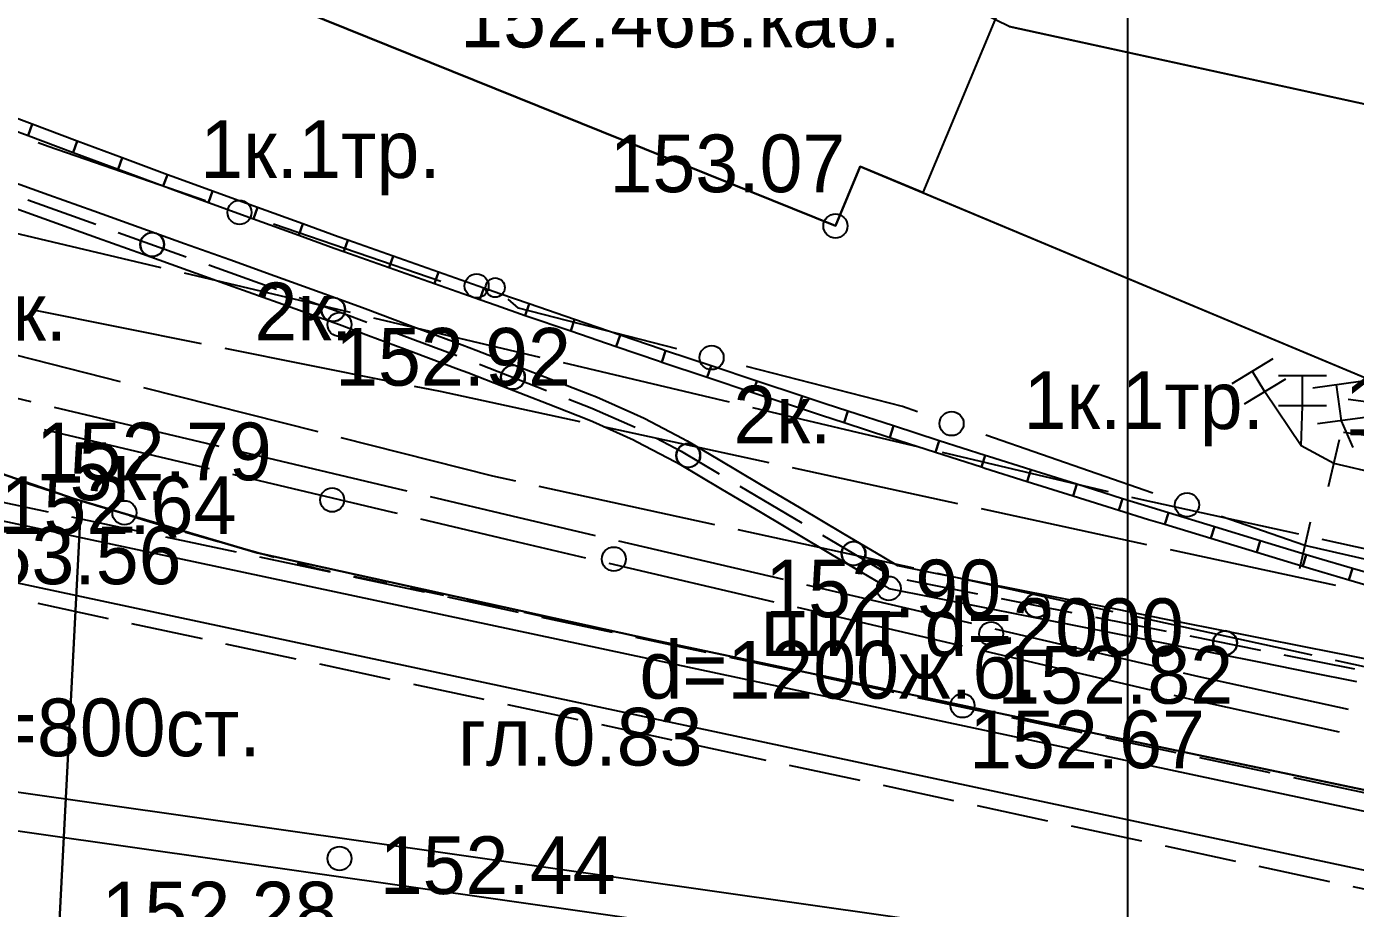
# Model space of a CAD drawing. Header units: metres. Extents: x -2743 to 126, y 13385 to 13916.
# Drawn here: x -1847.07 to -1819.41, y 13628.14 to 13646.49 of the extents above; entities that cross this region are included whole.
import ezdxf

# ---------------------------------------------------------------- set-up
doc = ezdxf.new("R2010")
doc.units = ezdxf.units.M
for name, color, linetype in [('link-улица Берзарина_Граница работ$0$ГП_Граница проектирования', 7, 'Continuous'), ('link-улица Берзарина_Покрытия — Новые$0$ДВ_ПП_Тип2_Р_покрытия_ПЧ_Местные', 7, 'Continuous'), ('link_улица Берзарина_борта$0$разметка', 7, 'Continuous'), ('output[1-12]_3_ДЖКХ-24_03233kl$0$Красные линии', 7, 'Continuous'), ('output[1-12]_3_ДЖКХ-24_03233tp$0$Горизонтали', 7, 'Continuous'), ('output[1-12]_3_ДЖКХ-24_03233tp$0$Граница улицы', 7, 'Continuous'), ('output[1-12]_3_ДЖКХ-24_03233tp$0$Здания', 7, 'Continuous'), ('output[1-12]_3_ДЖКХ-24_03233tp$0$Колодцы', 7, 'Continuous'), ('output[1-12]_3_ДЖКХ-24_03233tp$0$Ограды', 7, 'Continuous'), ('output[1-12]_3_ДЖКХ-24_03233tp$0$Светофоры', 7, 'Continuous'), ('output[1-12]_3_ДЖКХ-24_03233tp$0$Фонари', 7, 'Continuous'), ('output[1-12]_3_ДЖКХ-24_03233up$0$Водопровод', 7, 'Continuous'), ('output[1-12]_3_ДЖКХ-24_03233up$0$Кабели', 7, 'Continuous'), ('output[1-12]_3_ДЖКХ-24_03233up$0$Кабель электрический', 7, 'Continuous'), ('output[1-12]_3_ДЖКХ-24_03233up$0$Канализация самотёчная', 7, 'Continuous'), ('output[1-12]_brd$0$Граница заказа', 7, 'Continuous'), ('output[19-22]_3_ДЖКХ-25_01840tp$0$Здания', 7, 'Continuous'), ('output[19-22]_brd$0$Граница заказа', 7, 'Continuous'), ('output[23]_brd$0$Рамки', 7, 'Continuous')]:
    doc.layers.add(name, color=color, linetype=linetype)

msp = doc.modelspace()

# ---------------------------------------------------------------- linework, layer by layer
at = {"layer": 'link-улица Берзарина_Граница работ$0$ГП_Граница проектирования'}
msp.add_lwpolyline([(-1851.411, 13638.505), (-1846.077, 13636.663), (-1842.273, 13635.54), (-1834.009, 13633.719), (-1826.574, 13632.145), (-1815.448, 13629.808), (-1805.991, 13627.832), (-1801.067, 13626.861), (-1797.228, 13626.407), (-1792.839, 13626.138), (-1789.216, 13626.116), (-1785.597, 13626.273), (-1785.001, 13626.358), (-1784.405, 13626.443), (-1783.842, 13626.654), (-1783.127, 13627.076), (-1782.668, 13627.628), (-1782.357, 13628.16), (-1778.204, 13627.283), (-1778.379, 13626.216), (-1778.841, 13624.116), (-1772.541, 13622.777)], dxfattribs=at)
at = {"layer": 'link-улица Берзарина_Покрытия — Новые$0$ДВ_ПП_Тип2_Р_покрытия_ПЧ_Местные'}
msp.add_lwpolyline([(-1847.881, 13626.313), (-1846.481, 13626.002), (-1845.932, 13636.62), (-1846.077, 13636.663), (-1851.411, 13638.505)], dxfattribs=at)
msp.add_lwpolyline([(-1817.293, 13630.195), (-1826.574, 13632.145), (-1834.009, 13633.719), (-1842.273, 13635.54), (-1845.932, 13636.62), (-1846.481, 13626.002), (-1842.971, 13625.223), (-1841.018, 13624.79), (-1837.113, 13623.926), (-1833.207, 13623.061), (-1830.677, 13622.493), (-1825.396, 13621.331), (-1823.446, 13620.888), (-1823.209, 13620.835), (-1818.391, 13619.788), (-1817.293, 13630.195)], close=True, dxfattribs=at)
at = {"layer": 'link_улица Берзарина_борта$0$разметка'}
msp.add_circle((-1845.036, 13636.373), 0.25, dxfattribs=at)
at = {"layer": 'output[1-12]_3_ДЖКХ-24_03233kl$0$Красные линии'}
for points in [[(-1847.288, 13644.581), (-1847.885, 13644.81), (-1847.975, 13644.576), (-1847.376, 13644.347), (-1847.039, 13644.221), (-1846.951, 13644.455), (-1847.288, 13644.581)], [(-1846.015, 13644.106), (-1846.951, 13644.455), (-1847.039, 13644.221), (-1846.102, 13643.871), (-1846.015, 13644.106)], [(-1845.078, 13643.756), (-1846.015, 13644.106), (-1846.102, 13643.871), (-1845.165, 13643.522), (-1845.078, 13643.756)], [(-1844.141, 13643.406), (-1845.078, 13643.756), (-1845.165, 13643.522), (-1844.228, 13643.172), (-1844.141, 13643.406)], [(-1843.942, 13643.332), (-1844.141, 13643.406), (-1844.228, 13643.172), (-1844.029, 13643.098), (-1843.288, 13642.829), (-1843.203, 13643.064), (-1843.942, 13643.332)], [(-1842.263, 13642.722), (-1843.203, 13643.064), (-1843.288, 13642.829), (-1842.348, 13642.488), (-1842.263, 13642.722)], [(-1841.323, 13642.381), (-1842.263, 13642.722), (-1842.348, 13642.488), (-1841.408, 13642.146), (-1841.323, 13642.381)], [(-1840.586, 13642.114), (-1841.323, 13642.381), (-1841.408, 13642.146), (-1840.67, 13641.878), (-1840.466, 13641.806), (-1840.383, 13642.042), (-1840.586, 13642.114)], [(-1839.44, 13641.709), (-1840.383, 13642.042), (-1840.466, 13641.806), (-1839.523, 13641.474), (-1839.44, 13641.709)], [(-1838.497, 13641.376), (-1839.44, 13641.709), (-1839.523, 13641.474), (-1838.58, 13641.141), (-1838.497, 13641.376)], [(-1837.554, 13641.044), (-1838.497, 13641.376), (-1838.58, 13641.141), (-1837.637, 13640.808), (-1837.554, 13641.044)], [(-1837.218, 13640.925), (-1837.554, 13641.044), (-1837.637, 13640.808), (-1837.3, 13640.689), (-1836.691, 13640.48), (-1836.61, 13640.717), (-1837.218, 13640.925)], [(-1835.664, 13640.392), (-1836.61, 13640.717), (-1836.691, 13640.48), (-1835.745, 13640.156), (-1835.664, 13640.392)], [(-1834.718, 13640.068), (-1835.664, 13640.392), (-1835.745, 13640.156), (-1834.8, 13639.831), (-1834.718, 13640.068)], [(-1833.84, 13639.767), (-1834.718, 13640.068), (-1834.8, 13639.831), (-1833.921, 13639.53), (-1833.852, 13639.507), (-1833.773, 13639.744), (-1833.84, 13639.767)], [(-1832.825, 13639.428), (-1833.773, 13639.744), (-1833.852, 13639.507), (-1832.904, 13639.191), (-1832.825, 13639.428)], [(-1831.876, 13639.112), (-1832.825, 13639.428), (-1832.904, 13639.191), (-1831.955, 13638.875), (-1831.876, 13639.112)], [(-1830.927, 13638.796), (-1831.876, 13639.112), (-1831.955, 13638.875), (-1831.006, 13638.559), (-1830.927, 13638.796)], [(-1830.452, 13638.638), (-1830.927, 13638.796), (-1831.006, 13638.559), (-1830.53, 13638.401), (-1830.055, 13638.247), (-1829.978, 13638.485), (-1830.452, 13638.638)], [(-1829.026, 13638.178), (-1829.978, 13638.485), (-1830.055, 13638.247), (-1829.103, 13637.94), (-1829.026, 13638.178)], [(-1828.075, 13637.87), (-1829.026, 13638.178), (-1829.103, 13637.94), (-1828.152, 13637.632), (-1828.075, 13637.87)], [(-1827.123, 13637.563), (-1828.075, 13637.87), (-1828.152, 13637.632), (-1827.2, 13637.325), (-1827.123, 13637.563)], [(-1827.054, 13637.54), (-1827.123, 13637.563), (-1827.2, 13637.325), (-1827.13, 13637.302), (-1826.245, 13637.025), (-1826.17, 13637.263), (-1827.054, 13637.54)], [(-1825.216, 13636.964), (-1826.17, 13637.263), (-1826.245, 13637.025), (-1825.291, 13636.726), (-1825.216, 13636.964)], [(-1824.262, 13636.665), (-1825.216, 13636.964), (-1825.291, 13636.726), (-1824.336, 13636.427), (-1824.262, 13636.665)], [(-1823.647, 13636.473), (-1824.262, 13636.665), (-1824.336, 13636.427), (-1823.721, 13636.234), (-1823.38, 13636.131), (-1823.308, 13636.37), (-1823.647, 13636.473)], [(-1822.351, 13636.079), (-1823.308, 13636.37), (-1823.38, 13636.131), (-1822.423, 13635.84), (-1822.351, 13636.079)], [(-1821.394, 13635.789), (-1822.351, 13636.079), (-1822.423, 13635.84), (-1821.466, 13635.55), (-1821.394, 13635.789)], [(-1820.437, 13635.499), (-1821.394, 13635.789), (-1821.466, 13635.55), (-1820.51, 13635.259), (-1820.437, 13635.499)], [(-1820.23, 13635.436), (-1820.437, 13635.499), (-1820.51, 13635.259), (-1820.301, 13635.196), (-1819.55, 13634.975), (-1819.479, 13635.215), (-1820.23, 13635.436)], [(-1818.52, 13634.933), (-1819.479, 13635.215), (-1819.55, 13634.975), (-1818.59, 13634.693), (-1818.52, 13634.933)]]:
    msp.add_lwpolyline(points, close=True, dxfattribs=at)
at = {"layer": 'output[1-12]_3_ДЖКХ-24_03233tp$0$Горизонтали'}
for centre in [(-1830.237, 13642.339), (-1840.559, 13640.288), (-1829.126, 13634.798), (-1827.592, 13632.359), (-1840.559, 13629.178)]:
    msp.add_circle(centre, 0.25, dxfattribs=at)
at = {"layer": 'output[1-12]_3_ДЖКХ-24_03233tp$0$Граница улицы'}
for points in [[(-1846.553, 13636.814), (-1847.226, 13637.032)], [(-1845.401, 13636.451), (-1845.527, 13636.49), (-1846.077, 13636.663)], [(-1844.245, 13636.103), (-1844.634, 13636.218), (-1844.923, 13636.306)], [(-1843.085, 13635.767), (-1843.739, 13635.953), (-1843.765, 13635.961)], [(-1841.921, 13635.444), (-1841.942, 13635.449), (-1842.604, 13635.632)], [(-1840.751, 13635.148), (-1841.041, 13635.209), (-1841.438, 13635.315)], [(-1839.57, 13634.897), (-1840.262, 13635.044)], [(-1838.388, 13634.647), (-1839.08, 13634.794)], [(-1837.207, 13634.396), (-1837.899, 13634.543)], [(-1836.025, 13634.146), (-1836.718, 13634.293)], [(-1834.844, 13633.896), (-1835.536, 13634.042)], [(-1833.662, 13633.645), (-1834.355, 13633.792)], [(-1832.481, 13633.395), (-1833.173, 13633.542)], [(-1831.3, 13633.145), (-1831.992, 13633.291)], [(-1830.118, 13632.894), (-1830.811, 13633.041)], [(-1828.937, 13632.644), (-1829.629, 13632.791)], [(-1827.755, 13632.394), (-1828.448, 13632.54)], [(-1826.574, 13632.145), (-1827.266, 13632.291)], [(-1825.392, 13631.897), (-1826.084, 13632.042)], [(-1824.21, 13631.648), (-1824.902, 13631.794)], [(-1823.028, 13631.4), (-1823.721, 13631.546)], [(-1821.846, 13631.152), (-1822.539, 13631.297)], [(-1820.664, 13630.904), (-1821.357, 13631.049)], [(-1819.483, 13630.655), (-1820.175, 13630.801)]]:
    msp.add_lwpolyline(points, dxfattribs=at)
at = {"layer": 'output[1-12]_3_ДЖКХ-24_03233tp$0$Здания'}
msp.add_lwpolyline([(-1890.233, 13677.678), (-1893.337, 13670.038), (-1879.715, 13664.16), (-1873.416, 13661.442), (-1873.905, 13660.31), (-1862.637, 13655.602), (-1844.846, 13648.235), (-1830.237, 13642.339), (-1829.719, 13643.578), (-1826.253, 13642.128), (-1814.365, 13637.154), (-1811.871, 13643.272)], dxfattribs=at)
at = {"layer": 'output[1-12]_3_ДЖКХ-24_03233tp$0$Ограды'}
for points in [[(-1847.55, 13643.328), (-1846.609, 13642.99)], [(-1846.609, 13642.99), (-1845.668, 13642.653)], [(-1847.479, 13642.772), (-1846.538, 13642.434)], [(-1847.044, 13642.881), (-1845.632, 13642.374)], [(-1845.668, 13642.653), (-1844.727, 13642.315)], [(-1846.538, 13642.434), (-1845.597, 13642.096)], [(-1845.597, 13642.096), (-1844.656, 13641.758)], [(-1845.162, 13642.205), (-1843.75, 13641.699)], [(-1844.727, 13642.315), (-1843.785, 13641.977)], [(-1843.785, 13641.977), (-1842.844, 13641.639)], [(-1844.656, 13641.758), (-1843.714, 13641.42)], [(-1843.279, 13641.53), (-1841.867, 13641.023)], [(-1842.844, 13641.639), (-1841.903, 13641.302)], [(-1843.714, 13641.42), (-1842.773, 13641.083)], [(-1841.903, 13641.302), (-1840.962, 13640.964)], [(-1842.773, 13641.083), (-1841.832, 13640.745)], [(-1841.832, 13640.745), (-1840.891, 13640.407)], [(-1841.397, 13640.854), (-1840.469, 13640.521), (-1839.987, 13640.341)], [(-1840.962, 13640.964), (-1840.383, 13640.756), (-1840.022, 13640.621)], [(-1840.022, 13640.621), (-1839.086, 13640.271)], [(-1840.891, 13640.407), (-1840.555, 13640.287), (-1839.952, 13640.061)], [(-1839.519, 13640.166), (-1838.114, 13639.641)], [(-1839.086, 13640.271), (-1838.149, 13639.92)], [(-1839.952, 13640.061), (-1839.016, 13639.711)], [(-1838.149, 13639.92), (-1837.711, 13639.757), (-1837.215, 13639.563)], [(-1839.016, 13639.711), (-1838.079, 13639.361)], [(-1838.079, 13639.361), (-1837.889, 13639.29), (-1837.147, 13639)], [(-1837.647, 13639.463), (-1836.249, 13638.918)], [(-1837.215, 13639.563), (-1836.283, 13639.2)], [(-1836.283, 13639.2), (-1835.352, 13638.837)], [(-1837.147, 13639), (-1836.215, 13638.637)], [(-1835.352, 13638.837), (-1835.212, 13638.782), (-1834.435, 13638.437)], [(-1836.215, 13638.637), (-1835.404, 13638.32), (-1835.286, 13638.268)], [(-1835.783, 13638.737), (-1835.308, 13638.551), (-1834.403, 13638.15)], [(-1835.286, 13638.268), (-1834.437, 13637.891), (-1834.374, 13637.858)], [(-1834.435, 13638.437), (-1834.219, 13638.342), (-1833.543, 13637.986)], [(-1833.543, 13637.986), (-1833.324, 13637.871), (-1832.677, 13637.487)], [(-1834.374, 13637.858), (-1833.568, 13637.434), (-1833.491, 13637.388)], [(-1833.958, 13637.922), (-1833.446, 13637.652), (-1832.654, 13637.182)], [(-1833.491, 13637.388), (-1832.631, 13636.878)], [(-1832.677, 13637.487), (-1831.817, 13636.976)], [(-1832.631, 13636.878), (-1831.771, 13636.368)], [(-1832.224, 13636.927), (-1830.934, 13636.162)], [(-1831.817, 13636.976), (-1830.957, 13636.466)], [(-1831.771, 13636.368), (-1830.911, 13635.857)], [(-1830.957, 13636.466), (-1830.097, 13635.956)], [(-1830.911, 13635.857), (-1830.051, 13635.347)], [(-1830.504, 13635.906), (-1829.214, 13635.141)], [(-1830.097, 13635.956), (-1829.237, 13635.445)], [(-1829.237, 13635.445), (-1828.945, 13635.272), (-1828.297, 13635.143)], [(-1830.051, 13635.347), (-1829.191, 13634.837)], [(-1828.749, 13634.978), (-1827.277, 13634.685)], [(-1828.297, 13635.143), (-1827.316, 13634.948)], [(-1827.316, 13634.948), (-1826.336, 13634.753)], [(-1829.191, 13634.837), (-1829.126, 13634.798), (-1828.219, 13634.618)], [(-1828.219, 13634.618), (-1827.238, 13634.423)], [(-1826.336, 13634.753), (-1825.355, 13634.558)], [(-1827.238, 13634.423), (-1826.258, 13634.228)], [(-1826.787, 13634.588), (-1825.316, 13634.296)], [(-1825.355, 13634.558), (-1824.374, 13634.363)], [(-1824.374, 13634.363), (-1823.393, 13634.168)], [(-1826.258, 13634.228), (-1825.277, 13634.033)], [(-1824.825, 13634.198), (-1823.354, 13633.906)], [(-1823.393, 13634.168), (-1822.412, 13633.973)], [(-1825.277, 13634.033), (-1824.296, 13633.838)], [(-1824.296, 13633.838), (-1823.315, 13633.643)], [(-1822.864, 13633.808), (-1821.393, 13633.516)], [(-1822.412, 13633.973), (-1821.432, 13633.778)], [(-1823.315, 13633.643), (-1822.334, 13633.448)], [(-1821.432, 13633.778), (-1820.451, 13633.583)], [(-1820.451, 13633.583), (-1819.47, 13633.388)], [(-1822.334, 13633.448), (-1821.354, 13633.253)], [(-1821.354, 13633.253), (-1820.373, 13633.058)], [(-1820.902, 13633.418), (-1819.431, 13633.126)], [(-1819.47, 13633.388), (-1818.489, 13633.193)], [(-1820.373, 13633.058), (-1819.392, 13632.863)]]:
    msp.add_lwpolyline(points, dxfattribs=at)
for points in [[(-1844.206, 13641.952), (-1844.225, 13642.049), (-1844.279, 13642.129), (-1844.358, 13642.182), (-1844.456, 13642.202), (-1844.553, 13642.182), (-1844.633, 13642.129), (-1844.686, 13642.049), (-1844.706, 13641.952), (-1844.686, 13641.855), (-1844.633, 13641.775), (-1844.553, 13641.722), (-1844.456, 13641.702), (-1844.358, 13641.722), (-1844.279, 13641.775), (-1844.225, 13641.855), (-1844.206, 13641.952)], [(-1840.441, 13640.601), (-1840.461, 13640.698), (-1840.514, 13640.778), (-1840.594, 13640.831), (-1840.691, 13640.851), (-1840.788, 13640.831), (-1840.868, 13640.778), (-1840.921, 13640.698), (-1840.941, 13640.601), (-1840.921, 13640.504), (-1840.868, 13640.424), (-1840.788, 13640.371), (-1840.691, 13640.351), (-1840.594, 13640.371), (-1840.514, 13640.424), (-1840.461, 13640.504), (-1840.441, 13640.601)], [(-1836.698, 13639.191), (-1836.717, 13639.288), (-1836.771, 13639.368), (-1836.851, 13639.421), (-1836.948, 13639.441), (-1837.045, 13639.421), (-1837.125, 13639.368), (-1837.178, 13639.288), (-1837.198, 13639.191), (-1837.178, 13639.093), (-1837.125, 13639.014), (-1837.045, 13638.96), (-1836.948, 13638.941), (-1836.851, 13638.96), (-1836.771, 13639.014), (-1836.717, 13639.093), (-1836.698, 13639.191)], [(-1833.049, 13637.565), (-1833.069, 13637.662), (-1833.122, 13637.742), (-1833.202, 13637.795), (-1833.299, 13637.815), (-1833.396, 13637.795), (-1833.476, 13637.742), (-1833.529, 13637.662), (-1833.549, 13637.565), (-1833.529, 13637.468), (-1833.476, 13637.388), (-1833.396, 13637.335), (-1833.299, 13637.315), (-1833.202, 13637.335), (-1833.122, 13637.388), (-1833.069, 13637.468), (-1833.049, 13637.565)], [(-1829.609, 13635.524), (-1829.629, 13635.621), (-1829.682, 13635.7), (-1829.762, 13635.754), (-1829.859, 13635.774), (-1829.956, 13635.754), (-1830.036, 13635.7), (-1830.089, 13635.621), (-1830.109, 13635.524), (-1830.089, 13635.426), (-1830.036, 13635.347), (-1829.956, 13635.293), (-1829.859, 13635.274), (-1829.762, 13635.293), (-1829.682, 13635.347), (-1829.629, 13635.426), (-1829.609, 13635.524)], [(-1825.801, 13634.442), (-1825.821, 13634.539), (-1825.875, 13634.619), (-1825.954, 13634.672), (-1826.051, 13634.692), (-1826.149, 13634.672), (-1826.228, 13634.619), (-1826.282, 13634.539), (-1826.301, 13634.442), (-1826.282, 13634.344), (-1826.228, 13634.265), (-1826.149, 13634.211), (-1826.051, 13634.192), (-1825.954, 13634.211), (-1825.875, 13634.265), (-1825.821, 13634.344), (-1825.801, 13634.442)], [(-1821.878, 13633.662), (-1821.898, 13633.759), (-1821.951, 13633.839), (-1822.031, 13633.892), (-1822.128, 13633.912), (-1822.226, 13633.892), (-1822.305, 13633.839), (-1822.359, 13633.759), (-1822.378, 13633.662), (-1822.359, 13633.565), (-1822.305, 13633.485), (-1822.226, 13633.432), (-1822.128, 13633.412), (-1822.031, 13633.432), (-1821.951, 13633.485), (-1821.898, 13633.565), (-1821.878, 13633.662)]]:
    msp.add_lwpolyline(points, close=True, dxfattribs=at)
for centre in [(-1844.456, 13641.952), (-1844.456, 13641.952), (-1840.691, 13640.601), (-1840.691, 13640.601), (-1836.948, 13639.191), (-1836.948, 13639.191), (-1833.299, 13637.565), (-1833.299, 13637.565), (-1829.859, 13635.524), (-1829.859, 13635.524), (-1826.051, 13634.442), (-1826.051, 13634.442), (-1822.128, 13633.662), (-1822.128, 13633.662)]:
    msp.add_circle(centre, 0.25, dxfattribs=at)
at = {"layer": 'output[1-12]_3_ДЖКХ-24_03233tp$0$Светофоры'}
for centre in [(-1840.711, 13636.639), (-1834.849, 13635.409), (-1826.997, 13633.851)]:
    msp.add_circle(centre, 0.25, dxfattribs=at)
at = {"layer": 'output[1-12]_3_ДЖКХ-24_03233tp$0$Фонари'}
msp.add_circle((-1837.317, 13641.057), 0.2, dxfattribs=at)
at = {"layer": 'output[1-12]_3_ДЖКХ-24_03233up$0$Водопровод'}
for points in [[(-1854.553, 13631.601), (-1827.293, 13627.721)], [(-1854.666, 13630.809), (-1827.418, 13626.931)]]:
    msp.add_lwpolyline(points, dxfattribs=at)
at = {"layer": 'output[1-12]_3_ДЖКХ-24_03233up$0$Кабели'}
for points in [[(-1843.348, 13642.866), (-1846.62, 13643.99), (-1846.829, 13644.07)], [(-1838.446, 13641.183), (-1841.929, 13642.379)], [(-1833.54, 13639.786), (-1836.83, 13640.63), (-1837.045, 13640.819)], [(-1828.528, 13638.472), (-1828.84, 13638.58), (-1832.087, 13639.413)], [(-1821.131, 13639.573), (-1821.985, 13639.054)], [(-1820.873, 13639.149), (-1821.727, 13638.629)], [(-1821.3, 13638.889), (-1821.558, 13639.314)], [(-1819.31, 13639.101), (-1820.301, 13638.967)], [(-1819.705, 13638.286), (-1819.806, 13639.034)], [(-1818.577, 13638.595), (-1819.568, 13638.727)], [(-1819.209, 13638.353), (-1820.201, 13638.219)], [(-1823.628, 13636.781), (-1827.11, 13637.983)], [(-1818.668, 13637.907), (-1819.66, 13638.039)], [(-1819.752, 13637.887), (-1819.982, 13636.913)], [(-1818.911, 13637.174), (-1819.867, 13637.4)], [(-1820.47, 13635.69), (-1822.211, 13636.291)], [(-1820.358, 13636.177), (-1820.582, 13635.203)], [(-1814.62, 13634.35), (-1820.47, 13635.69)]]:
    msp.add_lwpolyline(points, dxfattribs=at)
for centre in [(-1842.639, 13642.623), (-1837.704, 13641.092), (-1832.814, 13639.6), (-1827.819, 13638.227), (-1822.92, 13636.536)]:
    msp.add_circle(centre, 0.25, dxfattribs=at)
at = {"layer": 'output[1-12]_3_ДЖКХ-24_03233up$0$Кабель электрический'}
for points in [[(-1844.273, 13641.47), (-1847.731, 13642.287)], [(-1840.329, 13640.537), (-1843.787, 13641.355)], [(-1843.43, 13639.888), (-1846.884, 13640.579)], [(-1836.385, 13639.605), (-1839.843, 13640.422)], [(-1845.117, 13639.096), (-1848.743, 13640.016)], [(-1839.485, 13639.099), (-1842.94, 13639.79)], [(-1850.408, 13639.503), (-1846.981, 13638.688)], [(-1832.441, 13638.672), (-1835.898, 13639.49)], [(-1820.018, 13639.22), (-1821.018, 13639.22)], [(-1820.518, 13638.597), (-1820.518, 13639.22)], [(-1841.005, 13638.054), (-1844.632, 13638.973)], [(-1835.55, 13638.264), (-1838.459, 13638.894), (-1838.995, 13639.001)], [(-1820.546, 13637.765), (-1821.3, 13638.889)], [(-1846.495, 13638.572), (-1843.068, 13637.757)], [(-1828.496, 13637.74), (-1831.954, 13638.557)], [(-1820.018, 13638.597), (-1821.018, 13638.597)], [(-1819.867, 13637.4), (-1820.546, 13637.765), (-1820.518, 13638.597)], [(-1819.462, 13637.733), (-1819.705, 13638.286)], [(-1846.702, 13638.107), (-1843.273, 13637.292)], [(-1831.619, 13637.411), (-1835.062, 13638.158)], [(-1836.89, 13637.027), (-1837.369, 13637.132), (-1840.521, 13637.931)], [(-1842.581, 13637.641), (-1839.337, 13636.87), (-1839.155, 13636.826)], [(-1824.552, 13636.807), (-1828.01, 13637.625)], [(-1842.786, 13637.176), (-1839.453, 13636.383), (-1839.357, 13636.36)], [(-1827.687, 13636.559), (-1831.13, 13637.305)], [(-1832.746, 13636.122), (-1836.402, 13636.921)], [(-1838.668, 13636.71), (-1836.974, 13636.307), (-1835.24, 13635.902)], [(-1820.596, 13635.924), (-1823.919, 13636.657), (-1824.065, 13636.692)], [(-1823.756, 13635.707), (-1827.199, 13636.453)], [(-1838.87, 13636.245), (-1837.088, 13635.821), (-1835.439, 13635.435)], [(-1828.603, 13635.217), (-1832.258, 13636.016)], [(-1834.753, 13635.788), (-1831.323, 13634.987)], [(-1816.639, 13635.05), (-1820.108, 13635.816)], [(-1819.824, 13634.855), (-1823.267, 13635.601)], [(-1834.952, 13635.321), (-1831.52, 13634.519)], [(-1824.459, 13634.313), (-1828.114, 13635.111)], [(-1830.836, 13634.873), (-1827.406, 13634.071)], [(-1831.033, 13634.405), (-1827.6, 13633.603)], [(-1820.315, 13633.408), (-1823.97, 13634.206)], [(-1826.919, 13633.957), (-1823.489, 13633.156)], [(-1827.114, 13633.489), (-1823.681, 13632.687)], [(-1816.171, 13632.503), (-1819.827, 13633.301)], [(-1823.002, 13633.042), (-1822.733, 13632.979), (-1819.563, 13632.284)], [(-1823.194, 13632.573), (-1822.843, 13632.491), (-1819.752, 13631.814)]]:
    msp.add_lwpolyline(points, dxfattribs=at)
at = {"layer": 'output[1-12]_3_ДЖКХ-24_03233up$0$Канализация самотёчная'}
for points in [[(-1848.09, 13636.706), (-1846.623, 13636.393)], [(-1849.167, 13636.546), (-1813.403, 13628.922)], [(-1846.134, 13636.288), (-1844.667, 13635.975)], [(-1844.178, 13635.871), (-1842.711, 13635.558)], [(-1842.222, 13635.453), (-1840.755, 13635.14)], [(-1849.383, 13635.366), (-1813.63, 13627.744)], [(-1840.266, 13635.036), (-1838.799, 13634.723)], [(-1838.31, 13634.619), (-1836.843, 13634.306)], [(-1845.367, 13634.166), (-1846.833, 13634.482)], [(-1836.354, 13634.201), (-1834.887, 13633.888)], [(-1843.412, 13633.745), (-1844.878, 13634.061)], [(-1841.457, 13633.325), (-1842.923, 13633.64)], [(-1834.398, 13633.784), (-1832.931, 13633.471)], [(-1832.442, 13633.366), (-1830.975, 13633.053)], [(-1839.501, 13632.904), (-1840.968, 13633.219)], [(-1837.546, 13632.483), (-1839.013, 13632.798)], [(-1830.486, 13632.949), (-1829.019, 13632.636)], [(-1828.53, 13632.531), (-1827.063, 13632.218)], [(-1835.591, 13632.062), (-1837.057, 13632.377)], [(-1833.636, 13631.641), (-1835.102, 13631.957)], [(-1826.574, 13632.114), (-1825.107, 13631.801)], [(-1824.618, 13631.696), (-1823.151, 13631.383)], [(-1831.681, 13631.22), (-1833.147, 13631.536)], [(-1829.725, 13630.799), (-1831.192, 13631.115)], [(-1822.662, 13631.279), (-1821.195, 13630.966)], [(-1820.706, 13630.862), (-1819.24, 13630.549)], [(-1827.77, 13630.378), (-1829.237, 13630.694)], [(-1825.815, 13629.957), (-1827.281, 13630.273)], [(-1823.86, 13629.536), (-1825.326, 13629.852)], [(-1821.905, 13629.115), (-1823.371, 13629.431)], [(-1819.949, 13628.694), (-1821.416, 13629.01)], [(-1817.994, 13628.274), (-1819.461, 13628.589)]]:
    msp.add_lwpolyline(points, dxfattribs=at)
at = {"layer": 'output[1-12]_brd$0$Граница заказа'}
msp.add_lwpolyline([(-1548.477, 13587.979), (-1676.866, 13613.821), (-1826.623, 13646.49), (-1941.493, 13702.811), (-1939.549, 13742.563), (-1946.321, 13757.807), (-2014.549, 13775.285), (-2049.484, 13776.598), (-2061.844, 13786.697), (-2071.032, 13788.68), (-2071.376, 13780.544), (-2071.931, 13777.299), (-2073.348, 13774.272), (-2077.472, 13770.511), (-2078.904, 13770.009), (-2095.38, 13773.45), (-2141.494, 13783.622), (-2188.318, 13793.951), (-2191.54, 13794.789), (-2200.754, 13795.888), (-2200.859, 13795.91), (-2208.042, 13797.44), (-2324.427, 13822.225)], dxfattribs=at)
at = {"layer": 'output[19-22]_3_ДЖКХ-25_01840tp$0$Здания'}
for points in [[(-1874.397, 13676.546), (-1871.069, 13675.174), (-1870.904, 13675.107), (-1858.637, 13670.053), (-1852.48, 13667.516), (-1846.995, 13665.256), (-1840.809, 13662.708), (-1823.226, 13655.464), (-1828.421, 13643.035), (-1829.719, 13643.578), (-1830.237, 13642.339), (-1844.846, 13648.235), (-1860.108, 13654.555)], [(-1828.421, 13643.035), (-1814.365, 13637.154), (-1814.138, 13637.71), (-1813.142, 13640.153), (-1812.916, 13640.708), (-1811.92, 13643.152), (-1811.693, 13643.707), (-1810.697, 13646.151), (-1810.471, 13646.706), (-1809.475, 13649.149), (-1809.248, 13649.705), (-1823.226, 13655.464)]]:
    msp.add_lwpolyline(points, dxfattribs=at)
at = {"layer": 'output[19-22]_brd$0$Граница заказа'}
msp.add_lwpolyline([(-1826.623, 13646.49), (-1676.866, 13613.821)], dxfattribs=at)
at = {"layer": 'output[23]_brd$0$Рамки'}
msp.add_lwpolyline([(-2074.156, 13548.586), (-2074.156, 13798.586), (-1824.156, 13798.586), (-1824.156, 13548.586), (-2074.156, 13548.586)], dxfattribs=at)

# ---------------------------------------------------------------- texts
at = {"layer": 'output[1-12]_3_ДЖКХ-24_03233tp$0$Горизонтали'}
for s, p in [('153.07', (-1834.939, 13643.042)), ('152.92', (-1840.65, 13639.017)), ('152.98', (-1819.643, 13637.98)), ('152.79', (-1846.876, 13637.048)), ('152.64', (-1847.611, 13635.927)), ('152.90', (-1831.698, 13634.196)), ('152.82', (-1826.868, 13632.399)), ('152.67', (-1827.455, 13631.056)), ('152.44', (-1839.721, 13628.438)), ('152.28', (-1845.509, 13627.494))]:
    msp.add_text(s, height=1.2, dxfattribs=at).set_placement(p)
at = {"layer": 'output[1-12]_3_ДЖКХ-24_03233tp$0$Колодцы'}
msp.add_text('153.56', height=1.2, dxfattribs=at).set_placement((-1848.754, 13634.885))
at = {"layer": 'output[1-12]_3_ДЖКХ-24_03233up$0$Водопровод'}
msp.add_text('d=800ст.', height=1.2, dxfattribs=at).set_placement((-1848.685, 13631.305))
at = {"layer": 'output[1-12]_3_ДЖКХ-24_03233up$0$Кабели'}
for s, p in [('152.46в.каб.', (-1838.045, 13646.055)), ('1к.1тр.', (-1843.458, 13643.338)), ('1к.1тр.', (-1826.324, 13638.114))]:
    msp.add_text(s, height=1.2, dxfattribs=at).set_placement(p)
at = {"layer": 'output[1-12]_3_ДЖКХ-24_03233up$0$Кабель электрический'}
for s, p in [('2к.', (-1848.266, 13639.956)), ('2к.', (-1842.328, 13639.961)), ('2к.', (-1832.361, 13637.816)), ('5к.', (-1846.176, 13636.634)), ('гл.0.83', (-1838.095, 13631.112))]:
    msp.add_text(s, height=1.2, dxfattribs=at).set_placement(p)
at = {"layer": 'output[1-12]_3_ДЖКХ-24_03233up$0$Канализация самотёчная'}
for s, p in [('щит d=2000', (-1831.783, 13633.39)), ('d=1200ж.б.', (-1834.315, 13632.505))]:
    msp.add_text(s, height=1.2, dxfattribs=at).set_placement(p)

doc.saveas('drawing.dxf')
